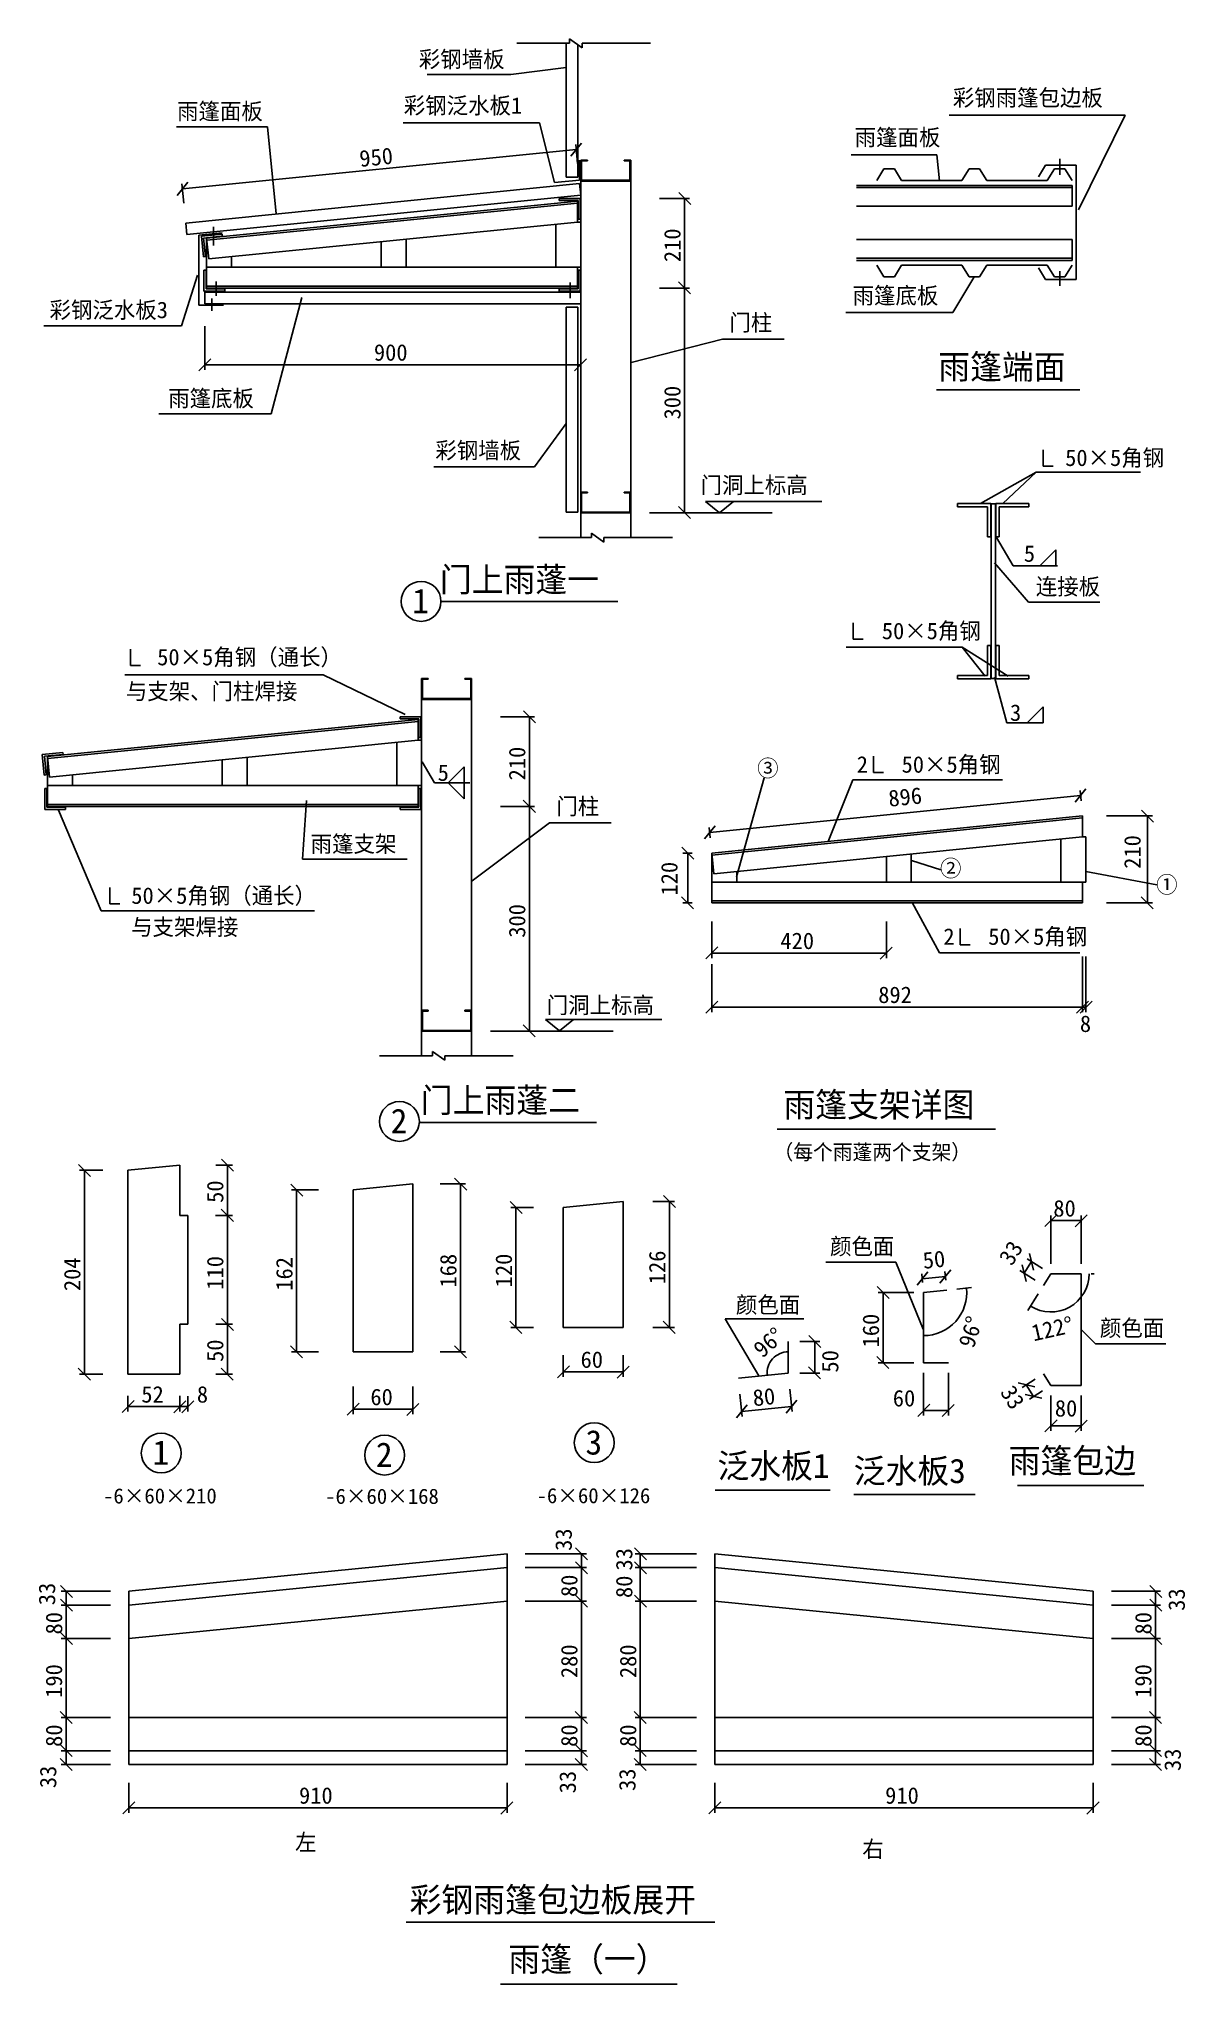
# Model space of a CAD drawing. Header units: metres. Extents: x 147 to 1294, y 141 to 2087.
import ezdxf

# ---------------------------------------------------------------- set-up
doc = ezdxf.new("R2010")
doc.units = ezdxf.units.M
doc.layers.add('_TCH_MASK', color=7, linetype='Continuous')

# ---------------------------------------------------------------- blocks, each defined once
blk = doc.blocks.new('_ARCHTICK')
at = {"color": 6, "linetype": 'ByBlock'}
blk.add_lwpolyline([(-0.88, -0.88), (0.84, 0.84)], dxfattribs=at)

msp = doc.modelspace()

# ---------------------------------------------------------------- linework, layer by layer
for p, q in [((1045.79, 1735.77), (1189.07, 1735.77)), ((1152.37, 1675.83), (1152.37, 1659.54)), ((1152.37, 1659.54), (1162.41, 1659.54)), ((550.22, 1524.07), (726.92, 1524.07)), ((962.12, 1502.61), (962.12, 1486.32)), ((962.12, 1486.32), (972.15, 1486.32)), ((239.07, 1476.41), (239.07, 1460.11)), ((239.07, 1460.11), (249.1, 1460.11)), ((982.54, 1369.27), (982.54, 1352.97)), ((982.54, 1352.97), (992.57, 1352.97)), ((218.52, 1237.99), (218.52, 1221.7)), ((218.52, 1221.7), (228.55, 1221.7)), ((1069.29, 1196.95), (1069.29, 1180.65)), ((1069.29, 1180.65), (1079.32, 1180.65)), ((528.74, 1003.1), (705.44, 1003.1)), ((824.2, 635.09), (939.14, 635.09)), ((962.96, 630.86), (1084.27, 630.86)), ((1126.82, 640.07), (1253.11, 640.07)), ((514.96, 203.26), (823.9, 203.26)), ((609.35, 141.24), (786.05, 141.24))]:
    msp.add_line(p, q)
at = {"layer": '_TCH_MASK'}
for p, q in [((625.65, 2082.28), (678.51, 2082.28)), ((674.98, 2082.28), (674.98, 1948.48)), ((678.51, 2082.28), (678.51, 2086.7)), ((678.51, 2086.7), (690.96, 2077.86)), ((690.96, 2082.28), (759.47, 2082.28)), ((690.96, 2077.86), (690.96, 2082.28)), ((686.63, 2080.94), (686.63, 1948.48)), ((619.64, 2050.94), (536.06, 2050.94)), ((674.98, 2057.98), (619.64, 2050.94)), ((1058.45, 2010.37), (1234.53, 2010.37)), ((1234.53, 2010.37), (1187.69, 1915.88)), ((285.07, 1998.86), (376.08, 1998.86)), ((376.08, 1998.86), (384.81, 1911.58)), ((648.31, 2002.6), (511.94, 2002.6)), ((648.31, 2002.6), (663.37, 1942.94)), ((291.11, 1936.65), (685.15, 1976.06)), ((686.56, 1961.98), (684.65, 1981.03)), ((688.33, 1965.45), (688.33, 1945.43)), ((689.72, 1587.94), (689.72, 1965.49)), ((689.72, 1965.49), (696.38, 1965.49)), ((696.38, 1964.66), (696.38, 1965.49)), ((739.64, 1965.49), (732.98, 1965.49)), ((732.98, 1964.66), (732.98, 1965.49)), ((739.64, 1965.49), (739.64, 1587.94)), ((960.22, 1970.72), (1045.87, 1970.72)), ((1045.87, 1970.72), (1048.77, 1944.63)), ((1168.97, 1966.73), (1168.97, 1950.73)), ((674.98, 1948.48), (686.63, 1948.48)), ((690.55, 1945.35), (690.55, 1964.66)), ((690.55, 1964.66), (696.38, 1964.66)), ((738.81, 1964.66), (732.98, 1964.66)), ((738.81, 1945.35), (738.81, 1964.66)), ((993.1, 1956.74), (985.82, 1945.1)), ((1003.5, 1956.74), (993.1, 1956.74)), ((1010.78, 1945.1), (1003.5, 1956.74)), ((1078.38, 1956.74), (1071.1, 1945.1)), ((1088.78, 1956.74), (1078.38, 1956.74)), ((1096.06, 1945.1), (1088.78, 1956.74)), ((1147.62, 1948.84), (1154.9, 1960.49)), ((1154.9, 1960.49), (1185.26, 1960.49)), ((1163.66, 1956.74), (1156.38, 1945.1)), ((1174.06, 1956.74), (1163.66, 1956.74)), ((1181.34, 1945.1), (1174.06, 1956.74)), ((1185.26, 1960.49), (1185.26, 1846.01)), ((292.52, 1922.58), (290.61, 1941.63)), ((294.52, 1902.55), (688.56, 1941.95)), ((295.68, 1890.96), (689.72, 1930.36)), ((688.33, 1945.43), (663.37, 1942.94)), ((668.22, 1925.06), (668.22, 1927.14)), ((668.22, 1927.14), (689.02, 1927.14)), ((689.72, 1930.36), (688.56, 1941.95)), ((689.02, 1927.14), (689.02, 1906.34)), ((689.72, 1944.52), (739.64, 1944.52)), ((690.55, 1945.35), (738.81, 1945.35)), ((768.51, 1927.14), (798.6, 1927.14)), ((793.6, 1837.45), (793.6, 1927.14)), ((965.54, 1940.05), (1181.36, 1940.05)), ((965.54, 1937.97), (1181.36, 1937.97)), ((1071.1, 1945.1), (1010.78, 1945.1)), ((1156.38, 1945.1), (1096.06, 1945.1)), ((1181.36, 1940.05), (1181.36, 1919.25)), ((315.32, 1887.37), (686.39, 1924.47)), ((315.53, 1885.3), (686.39, 1922.38)), ((686.94, 1925.06), (668.22, 1925.06)), ((686.39, 1903.57), (686.39, 1924.47)), ((686.94, 1906.34), (686.94, 1925.06)), ((965.54, 1919.25), (1181.36, 1919.25)), ((295.68, 1890.96), (294.52, 1902.55)), ((330.72, 1892.89), (307.52, 1890.57)), ((307.52, 1890.57), (330.72, 1892.89)), ((307.52, 1890.57), (307.52, 1820.32)), ((307.52, 1890.57), (307.52, 1820.32)), ((310.03, 1889.43), (330.72, 1891.5)), ((310.03, 1889.43), (312.1, 1868.73)), ((312.3, 1887.57), (330.93, 1889.43)), ((312.3, 1887.57), (314.17, 1868.94)), ((315.32, 1887.37), (317.39, 1866.67)), ((315.32, 1837.45), (315.32, 1887.37)), ((317.39, 1866.67), (686.39, 1903.57)), ((322.09, 1898.62), (322.09, 1879.93)), ((330.72, 1891.5), (330.93, 1889.43)), ((664.76, 1858.25), (664.76, 1901.41)), ((686.39, 1903.57), (689.72, 1903.57)), ((689.02, 1906.34), (686.94, 1906.34)), ((312.1, 1868.73), (314.17, 1868.94)), ((340.28, 1858.25), (340.28, 1868.96)), ((490.04, 1858.25), (490.04, 1883.93)), ((515, 1858.25), (515, 1886.43)), ((965.54, 1885.97), (1181.36, 1885.97)), ((1181.36, 1885.97), (1181.36, 1865.17)), ((290.08, 1799.6), (306.26, 1850.48)), ((312.69, 1855.29), (314.77, 1855.29)), ((312.69, 1834.49), (312.69, 1855.29)), ((314.77, 1855.29), (314.77, 1836.57)), ((315.32, 1858.25), (689.72, 1858.25)), ((686.39, 1858.25), (686.39, 1837.45)), ((686.94, 1855.29), (686.94, 1836.57)), ((689.02, 1855.29), (686.94, 1855.29)), ((689.02, 1834.49), (689.02, 1855.29)), ((965.54, 1867.25), (1181.36, 1867.25)), ((965.54, 1865.17), (1181.36, 1865.17)), ((993.1, 1848.79), (985.82, 1860.43)), ((1003.5, 1848.79), (993.1, 1848.79)), ((1010.78, 1860.43), (1003.5, 1848.79)), ((1071.1, 1860.43), (1010.78, 1860.43)), ((1078.38, 1848.79), (1071.1, 1860.43)), ((1088.78, 1848.79), (1078.38, 1848.79)), ((1096.06, 1860.43), (1088.78, 1848.79)), ((1156.38, 1860.43), (1096.06, 1860.43)), ((1154.9, 1846.01), (1147.62, 1857.66)), ((1163.66, 1848.79), (1156.38, 1860.43)), ((1174.06, 1848.79), (1163.66, 1848.79)), ((1168.97, 1839.88), (1168.97, 1854.48)), ((1181.34, 1860.43), (1174.06, 1848.79)), ((333.49, 1834.49), (312.69, 1834.49)), ((313.37, 1833.52), (689.72, 1833.52)), ((313.37, 1821.87), (313.37, 1833.52)), ((314.77, 1836.57), (333.49, 1836.57)), ((315.32, 1839.53), (686.39, 1839.53)), ((315.32, 1837.45), (686.39, 1837.45)), ((324.97, 1843.99), (324.97, 1829.62)), ((333.49, 1836.57), (333.49, 1834.49)), ((668.22, 1836.57), (668.22, 1834.49)), ((686.94, 1836.57), (668.22, 1836.57)), ((668.22, 1834.49), (689.02, 1834.49)), ((679.15, 1842.91), (679.15, 1827.52)), ((768.53, 1837.45), (798.6, 1837.45)), ((768.53, 1837.45), (798.6, 1837.45)), ((793.6, 1612.81), (793.6, 1837.45)), ((1061.89, 1812.98), (1082.93, 1848.16)), ((1185.26, 1846.01), (1154.9, 1846.01)), ((307.52, 1820.32), (332.32, 1820.32)), ((307.52, 1820.32), (332.32, 1820.32)), ((313.37, 1821.87), (689.72, 1821.87)), ((320.65, 1827.22), (320.65, 1814.76)), ((410.44, 1828.15), (379.84, 1711.78)), ((674.98, 1613.38), (674.98, 1818.24)), ((674.98, 1818.24), (686.63, 1818.24)), ((686.63, 1613.38), (686.63, 1818.24)), ((954.99, 1812.98), (1061.89, 1812.98)), ((290.08, 1799.6), (152.55, 1799.6)), ((313.37, 1799.34), (313.37, 1755.72)), ((689.72, 1799.34), (689.72, 1755.72)), ((740.16, 1763.08), (831.57, 1786.56)), ((831.57, 1786.56), (893.36, 1786.56)), ((689.72, 1760.72), (313.37, 1760.72)), ((267.46, 1711.78), (379.84, 1711.78)), ((674.98, 1701.91), (643.5, 1658.78)), ((643.5, 1658.78), (542.55, 1658.78)), ((1089.76, 1621.88), (1145.53, 1653.46)), ((1111.89, 1621.88), (1145.53, 1653.47)), ((1145.53, 1653.46), (1249.95, 1653.46)), ((689.72, 1633.51), (696.38, 1633.51)), ((690.55, 1613.38), (690.55, 1632.68)), ((690.55, 1632.68), (696.38, 1632.68)), ((696.38, 1632.68), (696.38, 1633.51)), ((739.64, 1633.51), (732.98, 1633.51)), ((739.64, 1633.51), (732.98, 1633.51)), ((732.98, 1632.68), (732.98, 1633.51)), ((738.81, 1632.68), (732.98, 1632.68)), ((738.81, 1613.38), (738.81, 1632.68)), ((739.64, 1612.55), (739.64, 1633.51)), ((814.47, 1624.18), (930.85, 1624.18)), ((814.47, 1624.18), (828.49, 1612.83)), ((842.51, 1624.18), (828.49, 1612.83)), ((1066.67, 1621.92), (1066.67, 1618.59)), ((1099.95, 1621.92), (1066.67, 1621.92)), ((1096.62, 1618.59), (1066.67, 1618.59)), ((1096.62, 1588.64), (1096.62, 1618.59)), ((1099.95, 1588.64), (1099.95, 1621.92)), ((1100.5, 1621.86), (1100.5, 1446.94)), ((1104.77, 1621.86), (1100.5, 1621.86)), ((1104.58, 1446.94), (1104.58, 1621.86)), ((1104.94, 1588.64), (1104.94, 1621.92)), ((1104.94, 1621.92), (1138.22, 1621.92)), ((1108.27, 1588.64), (1108.27, 1618.59)), ((1108.27, 1618.59), (1138.22, 1618.59)), ((1138.22, 1621.92), (1138.22, 1618.59)), ((686.63, 1613.38), (674.98, 1613.38)), ((689.72, 1612.55), (739.64, 1612.55)), ((690.55, 1613.38), (738.81, 1613.38)), ((758.53, 1612.81), (881.25, 1612.81)), ((768.53, 1612.81), (798.6, 1612.81)), ((647.63, 1587.94), (700.5, 1587.94)), ((700.5, 1592.36), (712.95, 1583.51)), ((700.5, 1587.94), (700.5, 1592.36)), ((712.95, 1583.51), (712.95, 1587.94)), ((712.95, 1587.94), (781.45, 1587.94)), ((1099.95, 1588.64), (1096.62, 1588.64)), ((1104.94, 1588.64), (1108.27, 1588.64)), ((1105.83, 1588.12), (1122.46, 1559.82)), ((1149.16, 1559.82), (1165.19, 1575.84)), ((1165.19, 1575.84), (1165.19, 1559.82)), ((1103.61, 1562.81), (1137.78, 1523.32)), ((1122.46, 1559.82), (1166.84, 1559.82)), ((1137.78, 1523.32), (1209.26, 1523.32)), ((1099.95, 1480.06), (1096.62, 1480.06)), ((1096.62, 1480.06), (1096.62, 1450.11)), ((1099.95, 1480.06), (1099.95, 1446.78)), ((1104.94, 1480.06), (1104.94, 1446.78)), ((1104.94, 1480.06), (1108.27, 1480.06)), ((1108.27, 1480.06), (1108.27, 1450.11)), ((955.3, 1478.47), (1071.28, 1478.47)), ((1117.36, 1449.37), (1071.28, 1478.47)), ((1094.4, 1449.28), (1071.28, 1478.47)), ((431.99, 1450.55), (233.48, 1450.55)), ((513.93, 1410.99), (431.99, 1450.55)), ((530.47, 1447.13), (530.47, 1409.51)), ((530.47, 1447.13), (537.13, 1447.13)), ((531.3, 1426.99), (531.3, 1446.29)), ((531.3, 1446.29), (537.13, 1446.29)), ((537.13, 1446.29), (537.13, 1447.13)), ((573.73, 1446.29), (573.73, 1447.13)), ((580.39, 1447.13), (573.73, 1447.13)), ((579.56, 1446.29), (573.73, 1446.29)), ((579.56, 1426.99), (579.56, 1446.29)), ((580.39, 1447.13), (580.39, 1069.57)), ((1096.62, 1450.11), (1066.67, 1450.11)), ((1066.67, 1446.78), (1066.67, 1450.11)), ((1099.95, 1446.78), (1066.67, 1446.78)), ((1100.5, 1446.94), (1104.58, 1446.94)), ((1103.56, 1448.29), (1115.92, 1402.56)), ((1104.94, 1446.78), (1138.22, 1446.78)), ((1108.27, 1450.11), (1138.22, 1450.11)), ((1138.22, 1446.78), (1138.22, 1450.11)), ((530.47, 1426.16), (580.39, 1426.16)), ((531.3, 1426.99), (579.56, 1426.99)), ((156.07, 1369), (527.14, 1406.11)), ((156.28, 1366.93), (527.14, 1404.02)), ((508.97, 1408.78), (529.77, 1408.78)), ((508.97, 1406.7), (508.97, 1408.78)), ((527.69, 1406.7), (508.97, 1406.7)), ((527.14, 1385.21), (527.14, 1406.11)), ((527.69, 1387.98), (527.69, 1406.7)), ((529.77, 1408.78), (529.77, 1387.98)), ((530.47, 1069.57), (530.47, 1418.76)), ((609.26, 1408.78), (643.25, 1408.78)), ((638.25, 1319.08), (638.25, 1408.78)), ((1115.92, 1402.56), (1152.37, 1402.56)), ((1136.44, 1402.56), (1152.47, 1418.58)), ((1152.47, 1418.58), (1152.47, 1402.56)), ((158.14, 1348.31), (527.14, 1385.21)), ((505.51, 1339.88), (505.51, 1383.04)), ((527.14, 1385.21), (530.47, 1385.21)), ((529.77, 1387.98), (527.69, 1387.98)), ((150.78, 1371.07), (171.47, 1373.14)), ((150.78, 1371.07), (152.85, 1350.37)), ((153.05, 1369.21), (171.68, 1371.07)), ((153.05, 1369.21), (154.92, 1350.58)), ((156.07, 1319.08), (156.07, 1369)), ((156.07, 1369), (158.14, 1348.31)), ((171.47, 1373.14), (171.68, 1371.07)), ((330.79, 1339.88), (330.79, 1365.57)), ((355.75, 1339.88), (355.75, 1368.07)), ((530.84, 1363.58), (543.19, 1342.56)), ((152.85, 1350.37), (154.92, 1350.58)), ((181.03, 1339.88), (181.03, 1350.6)), ((543.19, 1342.56), (578.6, 1342.56)), ((557.14, 1342.56), (573.18, 1358.58)), ((557.14, 1342.56), (573.18, 1326.53)), ((573.18, 1358.58), (573.18, 1342.56)), ((573.18, 1326.53), (573.18, 1342.56)), ((873.28, 1347.58), (845.6, 1248.79)), ((937.19, 1283.96), (961.9, 1345.83)), ((961.9, 1345.83), (1111.67, 1345.83)), ((153.44, 1316.13), (153.44, 1336.93)), ((153.44, 1336.93), (155.52, 1336.93)), ((155.52, 1336.93), (155.52, 1318.21)), ((156.07, 1339.88), (530.47, 1339.88)), ((415.24, 1325.04), (411.26, 1266.36)), ((527.14, 1339.88), (527.14, 1319.08)), ((529.77, 1336.93), (527.69, 1336.93)), ((527.69, 1336.93), (527.69, 1318.21)), ((529.77, 1316.13), (529.77, 1336.93)), ((818.71, 1292.96), (1189.78, 1330.07)), ((1190.3, 1324.81), (1189.28, 1335.04)), ((174.24, 1316.13), (153.44, 1316.13)), ((155.52, 1318.21), (174.24, 1318.21)), ((156.07, 1321.16), (527.14, 1321.16)), ((156.07, 1319.08), (527.14, 1319.08)), ((167.1, 1315.36), (209.8, 1214.79)), ((174.24, 1318.21), (174.24, 1316.13)), ((527.69, 1318.21), (508.97, 1318.21)), ((508.97, 1318.21), (508.97, 1316.13)), ((508.97, 1316.13), (529.77, 1316.13)), ((609.28, 1319.08), (643.25, 1319.08)), ((609.28, 1319.08), (643.25, 1319.08)), ((638.25, 1094.44), (638.25, 1319.08)), ((820.75, 1272.49), (1191.83, 1309.6)), ((820.96, 1270.42), (1191.83, 1307.51)), ((1191.83, 1288.69), (1191.83, 1309.6)), ((1215.74, 1309.6), (1261.67, 1309.6)), ((1256.67, 1222.57), (1256.67, 1309.6)), ((580.91, 1244.71), (658.31, 1302.7)), ((658.31, 1302.7), (720.09, 1302.7)), ((819.23, 1287.7), (818.21, 1297.94)), ((822.82, 1251.79), (1191.83, 1288.69)), ((1170.19, 1243.37), (1170.19, 1286.53)), ((1191.83, 1288.69), (1195.15, 1288.69)), ((1195.15, 1288.69), (1195.15, 1243.37)), ((516.08, 1266.36), (411.26, 1266.36)), ((801.12, 1272.49), (791.73, 1272.49)), ((796.73, 1272.49), (796.73, 1222.57)), ((820.75, 1272.49), (822.82, 1251.79)), ((820.75, 1222.57), (820.75, 1272.49)), ((995.47, 1243.37), (995.47, 1269.06)), ((1020.43, 1243.37), (1020.43, 1271.55)), ((1049.98, 1255.67), (1020.51, 1264.84)), ((845.71, 1243.37), (845.71, 1254.08)), ((1266.02, 1240.56), (1195.19, 1254.14)), ((820.75, 1243.37), (1195.15, 1243.37)), ((1191.83, 1243.37), (1191.83, 1222.57)), ((423.31, 1214.79), (209.8, 1214.79)), ((801.12, 1222.57), (791.73, 1222.57)), ((820.75, 1224.65), (1191.83, 1224.65)), ((820.75, 1222.57), (1191.83, 1222.57)), ((1021.25, 1222.94), (1048.59, 1172.78)), ((1215.74, 1222.57), (1261.67, 1222.57)), ((820.75, 1203.85), (820.75, 1167.37)), ((995.47, 1203.85), (995.47, 1167.37)), ((820.75, 1172.37), (995.47, 1172.37)), ((1048.59, 1172.78), (1189.13, 1172.78)), ((1191.83, 1168.9), (1191.83, 1113.3)), ((1191.83, 1168.9), (1191.83, 1113.3)), ((1195.15, 1168.84), (1195.15, 1113.3)), ((820.75, 1161.27), (820.75, 1113.3)), ((530.47, 1115.15), (537.13, 1115.15)), ((531.3, 1095.02), (531.3, 1114.32)), ((531.3, 1114.32), (537.13, 1114.32)), ((537.13, 1115.15), (537.13, 1114.32)), ((573.73, 1115.15), (573.73, 1114.32)), ((580.39, 1115.15), (573.73, 1115.15)), ((579.56, 1114.32), (573.73, 1114.32)), ((579.56, 1095.02), (579.56, 1114.32)), ((580.39, 1095.02), (580.39, 1115.15)), ((820.75, 1118.3), (1195.82, 1118.3)), ((1195.82, 1118.3), (1184.83, 1118.3)), ((530.47, 1094.18), (580.39, 1094.18)), ((531.3, 1095.02), (579.56, 1095.02)), ((599.28, 1094.44), (722, 1094.44)), ((609.28, 1094.44), (643.25, 1094.44)), ((654.38, 1105.83), (668.4, 1094.48)), ((654.38, 1105.83), (770.76, 1105.83)), ((682.42, 1105.83), (668.4, 1094.48)), ((541.25, 1069.57), (541.25, 1074)), ((541.25, 1074), (553.7, 1065.15)), ((488.38, 1069.57), (541.25, 1069.57)), ((553.7, 1069.57), (622.2, 1069.57)), ((553.7, 1065.15), (553.7, 1069.57)), ((1104.66, 996.43), (886.19, 996.43)), ((211.31, 955.13), (188.09, 955.13)), ((193.09, 955.13), (193.09, 751.13)), ((288.55, 960.33), (236.55, 955.13)), ((236.55, 751.13), (236.55, 955.13)), ((288.55, 910.08), (288.55, 960.33)), ((324.55, 960.33), (341.09, 960.33)), ((336.09, 910.08), (336.09, 960.33)), ((427.33, 935.53), (400.31, 935.53)), ((405.31, 935.53), (405.31, 773.53)), ((461.81, 935.53), (521.81, 941.53)), ((461.81, 773.53), (461.81, 935.53)), ((521.81, 773.53), (521.81, 941.53)), ((548.96, 941.53), (574.39, 941.53)), ((569.39, 941.53), (569.39, 773.53)), ((642.4, 917.95), (619.89, 917.95)), ((624.89, 797.95), (624.89, 917.95)), ((672.14, 917.95), (732.14, 923.95)), ((672.14, 797.95), (672.14, 917.95)), ((732.14, 797.95), (732.14, 923.95)), ((761.88, 923.95), (783.43, 923.95)), ((778.43, 923.95), (778.43, 797.95)), ((288.55, 910.08), (296.55, 910.08)), ((296.55, 910.08), (296.55, 801.13)), ((324.35, 910.08), (341.09, 910.08)), ((324.35, 910.08), (341.09, 910.08)), ((336.09, 801.13), (336.09, 910.08)), ((1160.1, 861.69), (1160.1, 909.83)), ((1190.46, 904.83), (1160.1, 904.83)), ((1190.46, 861.69), (1190.46, 909.83)), ((934.77, 863.37), (1004.94, 863.37)), ((1032.21, 796.11), (1004.94, 863.37)), ((1133.43, 852.17), (1140.71, 863.81)), ((1151.62, 856.99), (1136.47, 866.46)), ((1031.82, 842.93), (1030.95, 851.7)), ((1054.65, 849.04), (1031.44, 846.72)), ((1055.03, 845.25), (1054.15, 854.02)), ((1065.97, 836.29), (1080.77, 837.77)), ((1144.34, 845.35), (1129.19, 854.82)), ((1152.82, 840.05), (1160.1, 851.69)), ((1160.1, 851.69), (1190.46, 851.69)), ((1190.46, 851.69), (1190.46, 739.81)), ((1200.46, 851.69), (1203.38, 851.69)), ((1022.82, 832.98), (987.22, 832.98)), ((992.22, 832.98), (992.22, 762.73)), ((1056.02, 835.3), (1032.82, 832.98)), ((1032.82, 832.98), (1032.82, 762.73)), ((1147.52, 831.57), (1137.17, 815)), ((296.55, 801.13), (288.55, 801.13)), ((288.55, 801.13), (288.55, 751.13)), ((324.55, 801.13), (341.09, 801.13)), ((324.61, 801.13), (341.09, 801.13)), ((336.09, 801.13), (336.09, 751.13)), ((642.4, 797.95), (619.89, 797.95)), ((672.14, 797.95), (732.14, 797.95)), ((761.88, 797.95), (783.43, 797.95)), ((867.83, 749.6), (834.22, 806.69)), ((834.22, 806.69), (912.86, 806.69)), ((897.33, 783.95), (897.33, 752.31)), ((909.02, 783.95), (928.87, 783.95)), ((923.87, 783.95), (923.87, 752.31)), ((1190.33, 795.8), (1204.81, 781.61)), ((1204.81, 781.61), (1274.98, 781.61)), ((427.33, 773.53), (400.31, 773.53)), ((461.81, 773.53), (521.81, 773.53)), ((548.96, 773.53), (574.39, 773.53)), ((672.14, 770.41), (672.14, 748.52)), ((732.14, 770.41), (732.14, 748.52)), ((1022.82, 762.73), (987.22, 762.73)), ((1032.82, 762.73), (1057.62, 762.73)), ((211.31, 751.13), (188.09, 751.13)), ((288.55, 751.13), (236.55, 751.13)), ((324.55, 751.13), (341.09, 751.13)), ((732.14, 753.52), (672.14, 753.52)), ((897.33, 752.31), (847.41, 747.32)), ((909.02, 752.31), (928.87, 752.31)), ((1032.82, 752.73), (1032.82, 709.95)), ((1057.62, 752.73), (1057.62, 709.95)), ((1144.34, 746.16), (1131.28, 738)), ((1142.8, 729), (1135.52, 740.65)), ((1160.1, 739.81), (1152.82, 751.46)), ((1190.46, 739.81), (1160.1, 739.81)), ((236.55, 729.49), (236.55, 713.76)), ((288.55, 729.49), (288.55, 713.76)), ((288.55, 729.49), (288.55, 713.76)), ((296.55, 729.36), (296.55, 713.76)), ((461.81, 739.05), (461.81, 711.2)), ((521.81, 739.05), (521.81, 711.2)), ((849.03, 731.2), (851.25, 708.96)), ((898.95, 736.19), (901.17, 713.95)), ((1151.62, 734.51), (1138.56, 726.35)), ((1160.1, 729.81), (1160.1, 694.45)), ((1190.46, 729.81), (1190.46, 694.45)), ((236.55, 718.76), (288.55, 718.76)), ((288.55, 718.76), (296.55, 718.76)), ((521.81, 716.2), (461.81, 716.2)), ((900.67, 718.93), (850.75, 713.94)), ((1057.62, 714.95), (1032.82, 714.95)), ((1190.46, 699.45), (1160.1, 699.45)), ((237.33, 534.14), (615.89, 571.58)), ((615.89, 571.58), (615.89, 360.86)), ((634.16, 571.58), (695.42, 571.58)), ((690.42, 557.79), (690.42, 571.58)), ((805.56, 571.58), (744.3, 571.58)), ((749.3, 557.79), (749.3, 571.58)), ((823.83, 571.58), (823.83, 360.86)), ((1202.39, 534.14), (823.83, 571.58)), ((237.33, 520.35), (615.89, 557.79)), ((634.16, 557.79), (695.42, 557.79)), ((634.16, 557.79), (695.42, 557.79)), ((690.42, 524.35), (690.42, 557.79)), ((805.56, 557.79), (744.3, 557.79)), ((805.56, 557.79), (744.3, 557.79)), ((749.3, 524.35), (749.3, 557.79)), ((1202.39, 520.35), (823.83, 557.79)), ((219.06, 534.14), (169.86, 534.14)), ((174.86, 520.35), (174.86, 534.14)), ((237.33, 534.14), (237.33, 360.86)), ((1202.39, 534.14), (1202.39, 360.86)), ((1220.66, 534.14), (1269.86, 534.14)), ((1264.86, 520.35), (1264.86, 534.14)), ((219.06, 520.35), (169.86, 520.35)), ((219.06, 520.35), (169.86, 520.35)), ((174.86, 486.91), (174.86, 520.35)), ((237.33, 486.91), (615.89, 524.35)), ((634.16, 524.35), (695.42, 524.35)), ((634.16, 524.35), (695.42, 524.35)), ((690.42, 524.35), (690.42, 407.87)), ((805.56, 524.35), (744.3, 524.35)), ((805.56, 524.35), (744.3, 524.35)), ((749.3, 524.35), (749.3, 407.87)), ((1202.39, 486.91), (823.83, 524.35)), ((1220.66, 520.35), (1269.86, 520.35)), ((1220.66, 520.35), (1269.86, 520.35)), ((1264.86, 486.91), (1264.86, 520.35)), ((219.06, 486.91), (169.86, 486.91)), ((219.06, 486.91), (169.86, 486.91)), ((174.86, 486.91), (174.86, 407.87)), ((1220.66, 486.91), (1269.86, 486.91)), ((1220.66, 486.91), (1269.86, 486.91)), ((1264.86, 486.91), (1264.86, 407.87)), ((219.06, 407.87), (169.86, 407.87)), ((219.06, 407.87), (169.86, 407.87)), ((174.86, 407.87), (174.86, 374.59)), ((237.33, 407.87), (615.89, 407.87)), ((634.16, 407.87), (695.42, 407.87)), ((634.16, 407.87), (695.42, 407.87)), ((690.42, 407.87), (690.42, 374.59)), ((805.56, 407.87), (744.3, 407.87)), ((805.56, 407.87), (744.3, 407.87)), ((749.3, 407.87), (749.3, 374.59)), ((1202.39, 407.87), (823.83, 407.87)), ((1220.66, 407.87), (1269.86, 407.87)), ((1220.66, 407.87), (1269.86, 407.87)), ((1264.86, 407.87), (1264.86, 374.59)), ((219.06, 374.59), (169.86, 374.59)), ((219.06, 374.59), (169.86, 374.59)), ((174.86, 374.59), (174.86, 360.86)), ((237.33, 374.59), (615.89, 374.59)), ((634.16, 374.59), (695.42, 374.59)), ((634.16, 374.59), (695.42, 374.59)), ((690.42, 374.59), (690.42, 360.86)), ((805.56, 374.59), (744.3, 374.59)), ((805.56, 374.59), (744.3, 374.59)), ((749.3, 374.59), (749.3, 360.86)), ((1202.39, 374.59), (823.83, 374.59)), ((1220.66, 374.59), (1269.86, 374.59)), ((1220.66, 374.59), (1269.86, 374.59)), ((1264.86, 374.59), (1264.86, 360.86)), ((219.06, 360.86), (169.86, 360.86)), ((237.33, 360.86), (615.89, 360.86)), ((634.16, 360.86), (695.42, 360.86)), ((805.56, 360.86), (744.3, 360.86)), ((1202.39, 360.86), (823.83, 360.86)), ((1220.66, 360.86), (1269.86, 360.86)), ((237.33, 342.59), (237.33, 312.49)), ((615.89, 342.59), (615.89, 312.49)), ((823.83, 342.59), (823.83, 312.49)), ((1202.39, 342.59), (1202.39, 312.49)), ((237.33, 317.49), (615.89, 317.49)), ((1202.39, 317.49), (823.83, 317.49))]:
    msp.add_line(p, q, dxfattribs=at)
for centre in [(529.89, 1524.12), (508.27, 1004), (703.13, 682.73), (269.87, 672.38), (493.43, 670.31)]:
    msp.add_circle(centre, 19.93, dxfattribs=at)
for centre, radius, start, end in [((1032.82, 832.98), 43.19, 270, 5.71), ((1160.1, 851.69), 38.27, 237.99, 0), ((897.33, 752.31), 21.26, 90, 185.71)]:
    msp.add_arc(centre, radius, start, end, dxfattribs=at)

# ---------------------------------------------------------------- block references
at = {"layer": '_TCH_MASK', "xscale": 7, "yscale": 7, "zscale": 7}
for p, rotation in [((685.15, 1976.06), 5.71), ((291.11, 1936.65), 185.71), ((793.6, 1927.14), 90), ((793.6, 1837.45), 270), ((313.37, 1760.72), 180), ((793.6, 1612.81), 270), ((638.25, 1408.78), 90), ((638.25, 1319.08), 270), ((638.25, 1319.08), 90), ((1189.78, 1330.07), 5.71), ((1256.67, 1309.6), 90), ((818.71, 1292.96), 185.71), ((796.73, 1272.49), 90), ((796.73, 1222.57), 270), ((1256.67, 1222.57), 270), ((820.75, 1172.37), 180), ((820.75, 1118.3), 180), ((1195.15, 1118.3), 180), ((638.25, 1094.44), 270), ((193.09, 955.13), 90), ((336.09, 960.33), 90), ((405.31, 935.53), 90), ((569.39, 941.53), 90), ((336.09, 910.08), 270), ((336.09, 910.08), 90), ((624.89, 917.95), 90), ((778.43, 923.95), 90), ((1160.1, 904.83), 180), ((1133.43, 852.17), 237.99), ((1140.71, 863.81), 57.99), ((992.22, 832.98), 90), ((1031.44, 846.72), 185.71), ((1054.65, 849.04), 5.71), ((336.09, 801.13), 90), ((624.89, 797.95), 270), ((778.43, 797.95), 270), ((405.31, 773.53), 270), ((569.39, 773.53), 270), ((923.87, 783.95), 90), ((672.14, 753.52), 180), ((992.22, 762.73), 270), ((193.09, 751.13), 270), ((336.09, 751.13), 270), ((923.87, 752.31), 270), ((1135.52, 740.65), 122.01), ((236.55, 718.76), 180), ((461.81, 716.2), 180), ((850.75, 713.94), 185.71), ((900.67, 718.93), 5.71), ((1032.82, 714.95), 180), ((1142.8, 729), 302.01), ((1160.1, 699.45), 180), ((690.42, 571.58), 90), ((749.3, 571.58), 90), ((690.42, 557.79), 90), ((749.3, 557.79), 90), ((174.86, 534.14), 90), ((174.86, 520.35), 90), ((690.42, 524.35), 90), ((749.3, 524.35), 90), ((1264.86, 534.14), 90), ((1264.86, 520.35), 90), ((174.86, 486.91), 90), ((1264.86, 486.91), 90), ((174.86, 407.87), 270), ((690.42, 407.87), 270), ((749.3, 407.87), 270), ((1264.86, 407.87), 270), ((174.86, 374.59), 270), ((690.42, 374.59), 90), ((749.3, 374.59), 270), ((1264.86, 374.59), 270), ((174.86, 360.86), 270), ((690.42, 360.86), 270), ((749.3, 360.86), 270), ((1264.86, 360.86), 270), ((237.33, 317.49), 180), ((823.83, 317.49), 180)]:
    msp.add_blockref('_ARCHTICK', p, dxfattribs=dict(at, rotation=rotation))
for p in [(689.72, 1760.72), (995.47, 1172.37), (1191.83, 1118.3), (1190.46, 904.83), (732.14, 753.52), (288.55, 718.76), (296.55, 718.76), (521.81, 716.2), (1057.62, 714.95), (1190.46, 699.45), (615.89, 317.49), (1202.39, 317.49)]:
    msp.add_blockref('_ARCHTICK', p, dxfattribs=at)

# ---------------------------------------------------------------- texts
for s, rotation, p in [('950', 5.71, (468.99, 1958.61)), ('210', 90, (789.55, 1863.47)), ('300', 90, (789.55, 1706.11)), ('210', 90, (634.2, 1345.11)), ('896', 5.71, (998.33, 1318.74)), ('210', 90, (1249.93, 1256.68)), ('120', 90, (786.53, 1229.98)), ('300', 90, (634.2, 1187.75)), ('50', 90, (332.04, 922.57)), ('33', 57.99, (1121.08, 858.69)), ('204', 90, (189.04, 834.36)), ('110', 90, (332.04, 835.75)), ('162', 90, (401.26, 834.73)), ('168', 90, (565.34, 837.92)), ('120', 90, (620.84, 838.1)), ('126', 90, (774.38, 841.2)), ('50', 5.71, (1032.75, 856.59)), ('96°', 41.02, (871.43, 766.75)), ('160', 90, (988.18, 778)), ('96°', 72.43, (1082.92, 776.44)), ('122°', 12.69, (1142.77, 784.05)), ('50', 90, (332.04, 763.5)), ('50', 90, (947.46, 752.85)), ('33', 302.01, (1108.88, 733.27)), ('80', 5.71, (862.65, 719.19)), ('33', 90, (680.72, 574.53)), ('33', 90, (741.33, 554.87)), ('80', 90, (686.37, 528.34)), ('80', 90, (741.31, 527.36)), ('33', 90, (163.77, 520.15)), ('33', 90, (1294.17, 514.55)), ('80', 90, (170.81, 490.9)), ('80', 90, (1260.81, 490.9)), ('280', 90, (686.37, 447.29)), ('280', 90, (745.25, 447.29)), ('190', 90, (170.72, 427.54)), ('190', 90, (1260.71, 427.54)), ('80', 90, (170.81, 378.5)), ('80', 90, (686.37, 378.5)), ('80', 90, (745.25, 378.5)), ('80', 90, (1260.81, 378.5)), ('33', 90, (1290.17, 354.38)), ('33', 90, (164.9, 337.2)), ('33', 90, (684.81, 332.05)), ('33', 90, (744.47, 334.4))]:
    msp.add_text(s, height=16.5, rotation=rotation).set_placement(p)
for s, p in [('900', (482.73, 1764.87)), ('420', (889.49, 1176.42)), ('892', (987.37, 1122.45)), ('8', (1189.13, 1093.5)), ('80', (1162.56, 908.88)), ('60', (689.51, 757.57)), ('52', (249.97, 722.81)), ('8', (305.56, 722.81)), ('60', (479.19, 720.25)), ('60', (1001.95, 718.99)), ('80', (1164.07, 708.89)), ('910', (407.79, 321.63)), ('910', (994.29, 321.63))]:
    msp.add_text(s, height=16.5).set_placement(p)
at = {"layer": '_TCH_MASK'}
for s, height, p in [('彩钢墙板', 16.5, (527.63, 2058.18)), ('雨篷面板', 16.5, (285.73, 2006.07)), ('彩钢泛水板1', 16.5, (512.63, 2011.86)), ('彩钢雨篷包边板', 16.5, (1062, 2019.63)), ('雨篷面板', 16.5, (963.78, 1979.97)), ('雨篷底板', 16.5, (961.67, 1821.8)), ('彩钢泛水板3', 16.5, (158.15, 1807.43)), ('门柱', 16.5, (838.47, 1794.79)), ('雨篷端面', 24.5, (1047.43, 1746.47)), ('雨篷底板', 16.5, (276.85, 1718.93)), ('彩钢墙板', 16.5, (544.2, 1666.9)), ('  50×5角钢', 16.5, (1151.96, 1659.54)), ('门洞上标高', 16.5, (809.59, 1632.18)), ('5', 16.5, (1133.07, 1563.74)), ('门上雨蓬一', 24.5, (548.71, 1533.74)), ('连接板', 16.5, (1145.02, 1530.74)), ('1', 24.5, (521.12, 1512.35)), ('   50×5角钢', 16.5, (957.29, 1486.35)), ('   50×5角钢（通长）', 16.5, (232.18, 1460.19)), ('与支架、门柱焊接', 16.5, (234.45, 1425.99)), ('3', 16.5, (1119.23, 1404.62)), ('③', 16.5, (866.19, 1349.05)), ('2   50×5角钢', 16.5, (965.84, 1352.81)), ('5', 16.5, (546.5, 1344.62)), ('门柱', 16.5, (665.21, 1310.94)), ('雨篷支架', 16.5, (419.42, 1273.35)), ('②', 16.5, (1049.17, 1248.91)), ('①', 16.5, (1265.44, 1232.6)), ('  50×5角钢（通长）', 16.5, (217.49, 1221.64)), ('与支架焊接', 16.5, (239.77, 1190.24)), ('2   50×5角钢', 16.5, (1052.53, 1180.65)), ('门洞上标高', 16.5, (655.62, 1112.11)), ('门上雨蓬二', 24.5, (529.61, 1013.02)), ('雨篷支架详图', 24.5, (892.44, 1008.49)), ('2', 24.5, (499.5, 992.28)), ('（每个雨蓬两个支架）', 15.2, (882.6, 965.85)), ('颜色面', 16.5, (939.13, 870.87)), ('颜色面', 16.5, (844.93, 812.4)), ('颜色面', 16.5, (1209.16, 789.19)), ('1', 24.5, (261.15, 660.6)), ('2', 24.5, (484.72, 658.54)), ('3', 24.5, (694.42, 670.82)), ('泛水板1', 24.5, (826.45, 647.4)), ('泛水板3', 24.5, (962.8, 642.28)), ('雨篷包边', 24.5, (1117.92, 652.42)), ('-6×60×210', 15.2, (211.7, 621.92)), ('-6×60×168', 15.2, (433.93, 621.54)), ('-6×60×126', 15.2, (645.54, 622.18)), ('左', 16.5, (403.85, 274.85)), ('右', 16.5, (971.4, 268.08)), ('彩钢雨篷包边板展开', 24.5, (518.38, 213.36)), ('雨篷（一）', 24.5, (617.24, 153.86))]:
    msp.add_text(s, height=height, dxfattribs=at).set_placement(p)

doc.saveas('drawing.dxf')
